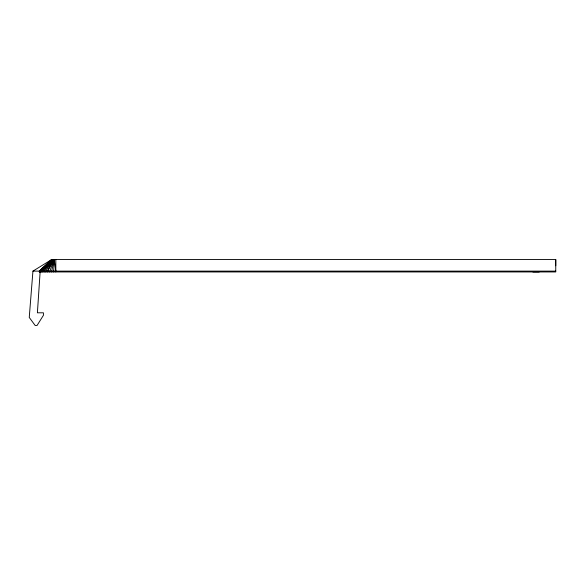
<?xml version="1.0" encoding="UTF-8"?>
<svg xmlns="http://www.w3.org/2000/svg" width="585" height="585" viewBox="0 0 585 585"><rect width="100%" height="100%" fill="white"/><g stroke="black" fill="none" stroke-linecap="round" stroke-linejoin="round"><path stroke-width="0.88" d="M555.75 265.751L555.75 259.55L51.692 259.55L32.935 271.118L29.25 317.436L35.151 325.45L37.067 325.45L43.429 315.293L43.429 312.814L37.396 312.807L40.124 271.945M47.561 271.945L47.561 271.118L54.244 259.55L53.666 271.945M55.824 271.118L54.244 259.55L51.546 271.945M54.244 259.55L49.498 271.945M47.561 271.118L52.899 259.55L42.712 271.118L42.712 271.945M39.86 271.945L39.86 271.118L52.007 259.55L41.513 271.118L41.513 271.945M52.007 259.55L40.555 271.118L40.555 271.945M32.935 271.118L555.75 271.118M532.862 271.945L539.224 271.945M555.75 259.55L555.75 271.945L39.297 271.945L39.297 271.118L51.692 259.55L39.436 271.118L39.436 271.945M55.824 259.55L55.824 271.945M45.762 271.945L45.762 271.118L52.899 259.55L44.138 271.118L44.138 271.945"/></g></svg>
